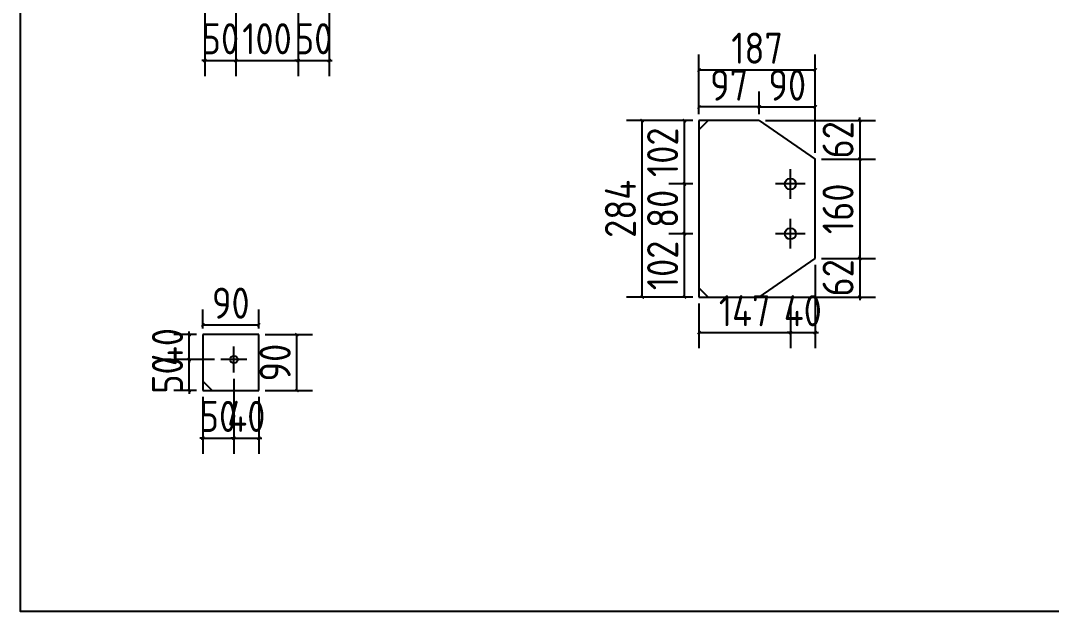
# Model space of a CAD drawing. Extents: x 533809 to 747315, y -17138 to 180511.
# Drawn here: x 664149 to 667465, y 121462 to 123362 of the extents above; entities that cross this region are included whole.
import ezdxf

# ---------------------------------------------------------------- set-up
doc = ezdxf.new("R2010")
doc.units = 0
doc.header["$LTSCALE"] = 1000
doc.header["$MEASUREMENT"] = 0
doc.styles.get("Standard").update_dxf_attribs({"font": 'gbenor.shx', "bigfont": 'gbcbig.shx'})
doc.dimstyles.get("Standard").update_dxf_attribs({"dimscale": 100, "dimtxt": 3.5, "dimasz": 1, "dimexe": 2.5, "dimexo": 3, "dimgap": 1.5, "dimtad": 1, "dimdec": 0, "dimzin": 0, "dimdsep": 46, "dimtxsty": 'Standard', "dimblk": 'ARCHTICK', "dimcen": 0.09, "dimadec": 0, "dimazin": 0, "dimtfac": 1, "dimtdec": 0, "dimtix": 1, "dimtmove": 2, "dimatfit": 3, "dimfxl": 1, "dimtolj": 1, "dimtzin": 0, "dimarcsym": 0})

# ---------------------------------------------------------------- blocks, each defined once
blk = doc.blocks.new('_ArchTick')
at = {"color": 0, "linetype": 'ByBlock', "const_width": 0.4}
blk.add_lwpolyline([(-0.5, -0.5), (0.5, 0.5)], dxfattribs=at)
blk = doc.blocks.new('*D1199')
at = {"color": 3, "lineweight": -2}
for p, q in [((664741.7, 123396.1), (664741.7, 123184)), ((664841.7, 123396.1), (664841.7, 123184)), ((664741.7, 123234), (664731.7, 123234)), ((664741.7, 123234), (664841.7, 123234)), ((664841.7, 123234), (664851.7, 123234))]:
    blk.add_line(p, q, dxfattribs=at)
at = {"layer": 'Defpoints', "color": 0}
for p in [(664741.7, 123416.1), (664841.7, 123416.1), (664841.7, 123234)]:
    blk.add_point(p, dxfattribs=at)
at = {"color": 3, "lineweight": -2, "xscale": 10, "yscale": 10, "zscale": 10}
blk.add_blockref('_ArchTick', (664741.7, 123234), dxfattribs=at)
at = {"color": 3, "lineweight": -2, "xscale": 10, "yscale": 10, "zscale": 10, "rotation": 180}
blk.add_blockref('_ArchTick', (664841.7, 123234), dxfattribs=at)
at = {"color": 0, "insert": (664791.7, 123304), "char_height": 100, "attachment_point": 5}
blk.add_mtext('\\A1;50', dxfattribs=at)
blk = doc.blocks.new('*D1200')
at = {"color": 3, "lineweight": -2}
for p, q in [((664841.7, 123396.1), (664841.7, 123184)), ((665041.7, 123396.1), (665041.7, 123184)), ((664841.7, 123234), (665041.7, 123234))]:
    blk.add_line(p, q, dxfattribs=at)
at = {"layer": 'Defpoints', "color": 0}
for p in [(664841.7, 123416.1), (665041.7, 123416.1), (665041.7, 123234)]:
    blk.add_point(p, dxfattribs=at)
at = {"color": 3, "lineweight": -2, "xscale": 10, "yscale": 10, "zscale": 10, "rotation": 180}
blk.add_blockref('_ArchTick', (664841.7, 123234), dxfattribs=at)
at = {"color": 3, "lineweight": -2, "xscale": 10, "yscale": 10, "zscale": 10}
blk.add_blockref('_ArchTick', (665041.7, 123234), dxfattribs=at)
at = {"color": 0, "insert": (664941.7, 123304), "char_height": 100, "attachment_point": 5}
blk.add_mtext('\\A1;100', dxfattribs=at)
blk = doc.blocks.new('*D1226')
at = {"color": 3, "lineweight": -2}
for p, q in [((665041.7, 123396.1), (665041.7, 123184)), ((665141.7, 123396.1), (665141.7, 123184)), ((665041.7, 123234), (665031.7, 123234)), ((665041.7, 123234), (665141.7, 123234)), ((665141.7, 123234), (665151.7, 123234))]:
    blk.add_line(p, q, dxfattribs=at)
at = {"layer": 'Defpoints', "color": 0}
for p in [(665041.7, 123416.1), (665141.7, 123416.1), (665141.7, 123234)]:
    blk.add_point(p, dxfattribs=at)
at = {"color": 3, "lineweight": -2, "xscale": 10, "yscale": 10, "zscale": 10}
blk.add_blockref('_ArchTick', (665041.7, 123234), dxfattribs=at)
at = {"color": 3, "lineweight": -2, "xscale": 10, "yscale": 10, "zscale": 10, "rotation": 180}
blk.add_blockref('_ArchTick', (665141.7, 123234), dxfattribs=at)
at = {"color": 0, "insert": (665091.7, 123304), "char_height": 100, "attachment_point": 5}
blk.add_mtext('\\A1;50', dxfattribs=at)
blk = doc.blocks.new('*D1299')
at = {"color": 3, "lineweight": -2}
for p, q in [((664835.3, 122210.4), (664835.3, 121969.4)), ((664735.3, 122152.4), (664735.3, 121969.4)), ((664735.3, 122019.4), (664725.3, 122019.4)), ((664735.3, 122019.4), (664835.3, 122019.4)), ((664835.3, 122019.4), (664845.3, 122019.4))]:
    blk.add_line(p, q, dxfattribs=at)
at = {"layer": 'Defpoints', "color": 0}
for p in [(664835.3, 122230.4), (664735.3, 122172.4), (664835.3, 122019.4)]:
    blk.add_point(p, dxfattribs=at)
at = {"color": 3, "lineweight": -2, "xscale": 10, "yscale": 10, "zscale": 10}
blk.add_blockref('_ArchTick', (664735.3, 122019.4), dxfattribs=at)
at = {"color": 3, "lineweight": -2, "xscale": 10, "yscale": 10, "zscale": 10, "rotation": 180}
blk.add_blockref('_ArchTick', (664835.3, 122019.4), dxfattribs=at)
at = {"color": 0, "insert": (664785.3, 122089.4), "char_height": 100, "attachment_point": 5}
blk.add_mtext('\\A1;50', dxfattribs=at)
blk = doc.blocks.new('*D1300')
at = {"color": 3, "lineweight": -2}
for p, q in [((664835.3, 122210.4), (664835.3, 121969.4)), ((664915.3, 122152.4), (664915.3, 121969.4)), ((664835.3, 122019.4), (664825.3, 122019.4)), ((664835.3, 122019.4), (664915.3, 122019.4)), ((664915.3, 122019.4), (664925.3, 122019.4))]:
    blk.add_line(p, q, dxfattribs=at)
at = {"layer": 'Defpoints', "color": 0}
for p in [(664835.3, 122230.4), (664915.3, 122172.4), (664915.3, 122019.4)]:
    blk.add_point(p, dxfattribs=at)
at = {"color": 3, "lineweight": -2, "xscale": 10, "yscale": 10, "zscale": 10}
blk.add_blockref('_ArchTick', (664835.3, 122019.4), dxfattribs=at)
at = {"color": 3, "lineweight": -2, "xscale": 10, "yscale": 10, "zscale": 10, "rotation": 180}
blk.add_blockref('_ArchTick', (664915.3, 122019.4), dxfattribs=at)
at = {"color": 0, "insert": (664875.3, 122089.4), "char_height": 100, "attachment_point": 5}
blk.add_mtext('\\A1;40', dxfattribs=at)
blk = doc.blocks.new('*D1301')
at = {"color": 3, "lineweight": -2}
for p, q in [((664773.3, 122272.4), (664641.5, 122272.4)), ((664691.5, 122272.4), (664691.5, 122282.4)), ((664691.5, 122172.4), (664691.5, 122272.4)), ((664715.3, 122172.4), (664641.5, 122172.4)), ((664691.5, 122172.4), (664691.5, 122162.4))]:
    blk.add_line(p, q, dxfattribs=at)
at = {"layer": 'Defpoints', "color": 0}
for p in [(664691.5, 122272.4), (664793.3, 122272.4), (664735.3, 122172.4)]:
    blk.add_point(p, dxfattribs=at)
at = {"color": 3, "lineweight": -2, "xscale": 10, "yscale": 10, "zscale": 10}
for p, rotation in [((664691.5, 122272.4), 270), ((664691.5, 122172.4), 90)]:
    blk.add_blockref('_ArchTick', p, dxfattribs=dict(at, rotation=rotation))
at = {"color": 0, "insert": (664621.5, 122222.4), "char_height": 100, "attachment_point": 5, "rotation": 90}
blk.add_mtext('\\A1;50', dxfattribs=at)
blk = doc.blocks.new('*D1302')
at = {"color": 3, "lineweight": -2}
for p, q in [((664691.5, 122352.4), (664691.5, 122362.4)), ((664715.3, 122352.4), (664641.5, 122352.4)), ((664691.5, 122272.4), (664691.5, 122352.4)), ((664773.3, 122272.4), (664641.5, 122272.4)), ((664691.5, 122272.4), (664691.5, 122262.4))]:
    blk.add_line(p, q, dxfattribs=at)
at = {"layer": 'Defpoints', "color": 0}
for p in [(664691.5, 122352.4), (664735.3, 122352.4), (664793.3, 122272.4)]:
    blk.add_point(p, dxfattribs=at)
at = {"color": 3, "lineweight": -2, "xscale": 10, "yscale": 10, "zscale": 10}
for p, rotation in [((664691.5, 122352.4), 270), ((664691.5, 122272.4), 90)]:
    blk.add_blockref('_ArchTick', p, dxfattribs=dict(at, rotation=rotation))
at = {"color": 0, "insert": (664621.5, 122312.4), "char_height": 100, "attachment_point": 5, "rotation": 90}
blk.add_mtext('\\A1;40', dxfattribs=at)
blk = doc.blocks.new('*D1303')
at = {"color": 3, "lineweight": -2}
for p, q in [((664735.3, 122372.4), (664735.3, 122433.6)), ((664915.3, 122372.4), (664915.3, 122433.6)), ((664735.3, 122383.6), (664915.3, 122383.6))]:
    blk.add_line(p, q, dxfattribs=at)
at = {"layer": 'Defpoints', "color": 0}
for p in [(664915.3, 122383.6), (664735.3, 122352.4), (664915.3, 122352.4)]:
    blk.add_point(p, dxfattribs=at)
at = {"color": 3, "lineweight": -2, "xscale": 10, "yscale": 10, "zscale": 10, "rotation": 180}
blk.add_blockref('_ArchTick', (664735.3, 122383.6), dxfattribs=at)
at = {"color": 3, "lineweight": -2, "xscale": 10, "yscale": 10, "zscale": 10}
blk.add_blockref('_ArchTick', (664915.3, 122383.6), dxfattribs=at)
at = {"color": 0, "insert": (664825.3, 122453.6), "char_height": 100, "attachment_point": 5}
blk.add_mtext('\\A1;90', dxfattribs=at)
blk = doc.blocks.new('*D1304')
at = {"color": 3, "lineweight": -2}
for p, q in [((664935.3, 122352.4), (665087.9, 122352.4)), ((665037.9, 122172.4), (665037.9, 122352.4)), ((664935.3, 122172.4), (665087.9, 122172.4))]:
    blk.add_line(p, q, dxfattribs=at)
at = {"layer": 'Defpoints', "color": 0}
for p in [(664915.3, 122352.4), (665037.9, 122352.4), (664915.3, 122172.4)]:
    blk.add_point(p, dxfattribs=at)
at = {"color": 3, "lineweight": -2, "xscale": 10, "yscale": 10, "zscale": 10}
for p, rotation in [((665037.9, 122352.4), 90), ((665037.9, 122172.4), 270)]:
    blk.add_blockref('_ArchTick', p, dxfattribs=dict(at, rotation=rotation))
at = {"color": 0, "insert": (664967.9, 122262.4), "char_height": 100, "attachment_point": 5, "rotation": 90}
blk.add_mtext('\\A1;90', dxfattribs=at)
blk = doc.blocks.new('*D2238')
at = {"color": 3, "lineweight": -2}
for p, q in [((666311.4, 122676.9), (666234.4, 122676.9)), ((666284.4, 122472.9), (666284.4, 122676.9)), ((666311.4, 122472.9), (666234.4, 122472.9))]:
    blk.add_line(p, q, dxfattribs=at)
at = {"layer": 'Defpoints', "color": 0}
for p in [(666284.4, 122676.9), (666331.4, 122676.9), (666331.4, 122472.9)]:
    blk.add_point(p, dxfattribs=at)
at = {"color": 3, "lineweight": -2, "xscale": 10, "yscale": 10, "zscale": 10}
for p, rotation in [((666284.4, 122676.9), 90), ((666284.4, 122472.9), 270)]:
    blk.add_blockref('_ArchTick', p, dxfattribs=dict(at, rotation=rotation))
at = {"color": 0, "insert": (666214.4, 122574.9), "char_height": 100, "attachment_point": 5, "rotation": 90}
blk.add_mtext('\\A1;102', dxfattribs=at)
blk = doc.blocks.new('*D2226')
at = {"color": 3, "lineweight": -2}
for p, q in [((666311.4, 122836.9), (666234.4, 122836.9)), ((666284.4, 122676.9), (666284.4, 122836.9)), ((666311.4, 122676.9), (666234.4, 122676.9))]:
    blk.add_line(p, q, dxfattribs=at)
at = {"layer": 'Defpoints', "color": 0}
for p in [(666284.4, 122836.9), (666331.4, 122836.9), (666331.4, 122676.9)]:
    blk.add_point(p, dxfattribs=at)
at = {"color": 3, "lineweight": -2, "xscale": 10, "yscale": 10, "zscale": 10}
for p, rotation in [((666284.4, 122836.9), 90), ((666284.4, 122676.9), 270)]:
    blk.add_blockref('_ArchTick', p, dxfattribs=dict(at, rotation=rotation))
at = {"color": 0, "insert": (666214.4, 122756.9), "char_height": 100, "attachment_point": 5, "rotation": 90}
blk.add_mtext('\\A1;80', dxfattribs=at)
blk = doc.blocks.new('*D2239')
at = {"color": 3, "lineweight": -2}
for p, q in [((666311.4, 123040.9), (666234.4, 123040.9)), ((666284.4, 122836.9), (666284.4, 123040.9)), ((666311.4, 122836.9), (666234.4, 122836.9))]:
    blk.add_line(p, q, dxfattribs=at)
at = {"layer": 'Defpoints', "color": 0}
for p in [(666284.4, 123040.9), (666331.4, 123040.9), (666331.4, 122836.9)]:
    blk.add_point(p, dxfattribs=at)
at = {"color": 3, "lineweight": -2, "xscale": 10, "yscale": 10, "zscale": 10}
for p, rotation in [((666284.4, 123040.9), 90), ((666284.4, 122836.9), 270)]:
    blk.add_blockref('_ArchTick', p, dxfattribs=dict(at, rotation=rotation))
at = {"color": 0, "insert": (666214.4, 122938.9), "char_height": 100, "attachment_point": 5, "rotation": 90}
blk.add_mtext('\\A1;102', dxfattribs=at)
blk = doc.blocks.new('*D2227')
at = {"color": 3, "lineweight": -2}
for p, q in [((666331.4, 122452.9), (666331.4, 122309.2)), ((666625.4, 122452.9), (666625.4, 122309.2)), ((666331.4, 122359.2), (666625.4, 122359.2))]:
    blk.add_line(p, q, dxfattribs=at)
at = {"layer": 'Defpoints', "color": 0}
for p in [(666331.4, 122472.9), (666625.4, 122472.9), (666625.4, 122359.2)]:
    blk.add_point(p, dxfattribs=at)
at = {"color": 3, "lineweight": -2, "xscale": 10, "yscale": 10, "zscale": 10, "rotation": 180}
blk.add_blockref('_ArchTick', (666331.4, 122359.2), dxfattribs=at)
at = {"color": 3, "lineweight": -2, "xscale": 10, "yscale": 10, "zscale": 10}
blk.add_blockref('_ArchTick', (666625.4, 122359.2), dxfattribs=at)
at = {"color": 0, "insert": (666478.4, 122429.2), "char_height": 100, "attachment_point": 5}
blk.add_mtext('\\A1;147', dxfattribs=at)
blk = doc.blocks.new('*D2228')
at = {"color": 3, "lineweight": -2}
for p, q in [((666705.4, 122576.9), (666705.4, 122309.2)), ((666625.4, 122452.9), (666625.4, 122309.2)), ((666625.4, 122359.2), (666615.4, 122359.2)), ((666625.4, 122359.2), (666705.4, 122359.2)), ((666705.4, 122359.2), (666715.4, 122359.2))]:
    blk.add_line(p, q, dxfattribs=at)
at = {"layer": 'Defpoints', "color": 0}
for p in [(666705.4, 122596.9), (666625.4, 122472.9), (666705.4, 122359.2)]:
    blk.add_point(p, dxfattribs=at)
at = {"color": 3, "lineweight": -2, "xscale": 10, "yscale": 10, "zscale": 10}
blk.add_blockref('_ArchTick', (666625.4, 122359.2), dxfattribs=at)
at = {"color": 3, "lineweight": -2, "xscale": 10, "yscale": 10, "zscale": 10, "rotation": 180}
blk.add_blockref('_ArchTick', (666705.4, 122359.2), dxfattribs=at)
at = {"color": 0, "insert": (666665.4, 122429.2), "char_height": 100, "attachment_point": 5}
blk.add_mtext('\\A1;40', dxfattribs=at)
blk = doc.blocks.new('*D2240')
at = {"color": 3, "lineweight": -2}
for p, q in [((666331.4, 123060.9), (666331.4, 123134.8)), ((666525.4, 123060.9), (666525.4, 123134.8)), ((666525.4, 123084.8), (666331.4, 123084.8))]:
    blk.add_line(p, q, dxfattribs=at)
at = {"layer": 'Defpoints', "color": 0}
for p in [(666331.4, 123084.8), (666331.4, 123040.9), (666525.4, 123040.9)]:
    blk.add_point(p, dxfattribs=at)
at = {"color": 3, "lineweight": -2, "xscale": 10, "yscale": 10, "zscale": 10, "rotation": 180}
blk.add_blockref('_ArchTick', (666331.4, 123084.8), dxfattribs=at)
at = {"color": 3, "lineweight": -2, "xscale": 10, "yscale": 10, "zscale": 10}
blk.add_blockref('_ArchTick', (666525.4, 123084.8), dxfattribs=at)
at = {"color": 0, "insert": (666428.4, 123154.8), "char_height": 100, "attachment_point": 5}
blk.add_mtext('\\A1;97', dxfattribs=at)
blk = doc.blocks.new('*D2241')
at = {"color": 3, "lineweight": -2}
for p, q in [((666311.4, 123040.9), (666098.7, 123040.9)), ((666148.7, 122472.9), (666148.7, 123040.9)), ((666311.4, 122472.9), (666098.7, 122472.9))]:
    blk.add_line(p, q, dxfattribs=at)
at = {"layer": 'Defpoints', "color": 0}
for p in [(666148.7, 123040.9), (666331.4, 123040.9), (666331.4, 122472.9)]:
    blk.add_point(p, dxfattribs=at)
at = {"color": 3, "lineweight": -2, "xscale": 10, "yscale": 10, "zscale": 10}
for p, rotation in [((666148.7, 123040.9), 90), ((666148.7, 122472.9), 270)]:
    blk.add_blockref('_ArchTick', p, dxfattribs=dict(at, rotation=rotation))
at = {"color": 0, "insert": (666078.7, 122756.9), "char_height": 100, "attachment_point": 5, "rotation": 90}
blk.add_mtext('\\A1;284', dxfattribs=at)
blk = doc.blocks.new('*D2242')
at = {"color": 3, "lineweight": -2}
for p, q in [((666525.4, 123060.9), (666525.4, 123134.8)), ((666705.4, 122936.9), (666705.4, 123134.8)), ((666525.4, 123084.8), (666705.4, 123084.8))]:
    blk.add_line(p, q, dxfattribs=at)
at = {"layer": 'Defpoints', "color": 0}
for p in [(666705.4, 123084.8), (666525.4, 123040.9), (666705.4, 122916.9)]:
    blk.add_point(p, dxfattribs=at)
at = {"color": 3, "lineweight": -2, "xscale": 10, "yscale": 10, "zscale": 10, "rotation": 180}
blk.add_blockref('_ArchTick', (666525.4, 123084.8), dxfattribs=at)
at = {"color": 3, "lineweight": -2, "xscale": 10, "yscale": 10, "zscale": 10}
blk.add_blockref('_ArchTick', (666705.4, 123084.8), dxfattribs=at)
at = {"color": 0, "insert": (666615.4, 123154.8), "char_height": 100, "attachment_point": 5}
blk.add_mtext('\\A1;90', dxfattribs=at)
blk = doc.blocks.new('*D2243')
at = {"color": 3, "lineweight": -2}
for p, q in [((666545.4, 123040.9), (666898.7, 123040.9)), ((666848.7, 123040.9), (666848.7, 123050.9)), ((666848.7, 123040.9), (666848.7, 122916.9)), ((666725.4, 122916.9), (666898.7, 122916.9)), ((666848.7, 122916.9), (666848.7, 122906.9))]:
    blk.add_line(p, q, dxfattribs=at)
at = {"layer": 'Defpoints', "color": 0}
for p in [(666525.4, 123040.9), (666705.4, 122916.9), (666848.7, 122916.9)]:
    blk.add_point(p, dxfattribs=at)
at = {"color": 3, "lineweight": -2, "xscale": 10, "yscale": 10, "zscale": 10}
for p, rotation in [((666848.7, 123040.9), 270), ((666848.7, 122916.9), 90)]:
    blk.add_blockref('_ArchTick', p, dxfattribs=dict(at, rotation=rotation))
at = {"color": 0, "insert": (666778.7, 122978.9), "char_height": 100, "attachment_point": 5, "rotation": 90}
blk.add_mtext('\\A1;62', dxfattribs=at)
blk = doc.blocks.new('*D2244')
at = {"color": 3, "lineweight": -2}
for p, q in [((666725.4, 122916.9), (666898.7, 122916.9)), ((666848.7, 122916.9), (666848.7, 122596.9)), ((666725.4, 122596.9), (666898.7, 122596.9))]:
    blk.add_line(p, q, dxfattribs=at)
at = {"layer": 'Defpoints', "color": 0}
for p in [(666705.4, 122916.9), (666705.4, 122596.9), (666848.7, 122596.9)]:
    blk.add_point(p, dxfattribs=at)
at = {"color": 3, "lineweight": -2, "xscale": 10, "yscale": 10, "zscale": 10}
for p, rotation in [((666848.7, 122916.9), 90), ((666848.7, 122596.9), 270)]:
    blk.add_blockref('_ArchTick', p, dxfattribs=dict(at, rotation=rotation))
at = {"color": 0, "insert": (666778.7, 122756.9), "char_height": 100, "attachment_point": 5, "rotation": 90}
blk.add_mtext('\\A1;160', dxfattribs=at)
blk = doc.blocks.new('*D2245')
at = {"color": 3, "lineweight": -2}
for p, q in [((666725.4, 122596.9), (666898.7, 122596.9)), ((666848.7, 122596.9), (666848.7, 122606.9)), ((666848.7, 122596.9), (666848.7, 122472.9)), ((666545.4, 122472.9), (666898.7, 122472.9)), ((666848.7, 122472.9), (666848.7, 122462.9))]:
    blk.add_line(p, q, dxfattribs=at)
at = {"layer": 'Defpoints', "color": 0}
for p in [(666705.4, 122596.9), (666525.4, 122472.9), (666848.7, 122472.9)]:
    blk.add_point(p, dxfattribs=at)
at = {"color": 3, "lineweight": -2, "xscale": 10, "yscale": 10, "zscale": 10}
for p, rotation in [((666848.7, 122596.9), 270), ((666848.7, 122472.9), 90)]:
    blk.add_blockref('_ArchTick', p, dxfattribs=dict(at, rotation=rotation))
at = {"color": 0, "insert": (666778.7, 122534.9), "char_height": 100, "attachment_point": 5, "rotation": 90}
blk.add_mtext('\\A1;62', dxfattribs=at)
blk = doc.blocks.new('*D2229')
at = {"color": 3, "lineweight": -2}
for p, q in [((666331.4, 123060.9), (666331.4, 123253.6)), ((666705.4, 122936.9), (666705.4, 123253.6)), ((666331.4, 123203.6), (666705.4, 123203.6))]:
    blk.add_line(p, q, dxfattribs=at)
at = {"layer": 'Defpoints', "color": 0}
for p in [(666705.4, 123203.6), (666331.4, 123040.9), (666705.4, 122916.9)]:
    blk.add_point(p, dxfattribs=at)
at = {"color": 3, "lineweight": -2, "xscale": 10, "yscale": 10, "zscale": 10, "rotation": 180}
blk.add_blockref('_ArchTick', (666331.4, 123203.6), dxfattribs=at)
at = {"color": 3, "lineweight": -2, "xscale": 10, "yscale": 10, "zscale": 10}
blk.add_blockref('_ArchTick', (666705.4, 123203.6), dxfattribs=at)
at = {"color": 0, "insert": (666518.4, 123273.6), "char_height": 100, "attachment_point": 5}
blk.add_mtext('\\A1;187', dxfattribs=at)
blk = doc.blocks.new('*D2230')
at = {"color": 3, "lineweight": -2}
for p, q in [((666311.4, 122676.9), (666234.4, 122676.9)), ((666284.4, 122472.9), (666284.4, 122676.9)), ((666311.4, 122472.9), (666234.4, 122472.9))]:
    blk.add_line(p, q, dxfattribs=at)
at = {"layer": 'Defpoints', "color": 0}
for p in [(666284.4, 122676.9), (666331.4, 122676.9), (666331.4, 122472.9)]:
    blk.add_point(p, dxfattribs=at)
at = {"color": 3, "lineweight": -2, "xscale": 10, "yscale": 10, "zscale": 10}
for p, rotation in [((666284.4, 122676.9), 90), ((666284.4, 122472.9), 270)]:
    blk.add_blockref('_ArchTick', p, dxfattribs=dict(at, rotation=rotation))
at = {"color": 0, "insert": (666214.4, 122574.9), "char_height": 100, "attachment_point": 5, "rotation": 90}
blk.add_mtext('\\A1;102', dxfattribs=at)
blk = doc.blocks.new('*D2222')
at = {"color": 3, "lineweight": -2}
for p, q in [((666311.4, 122836.9), (666234.4, 122836.9)), ((666284.4, 122676.9), (666284.4, 122836.9)), ((666311.4, 122676.9), (666234.4, 122676.9))]:
    blk.add_line(p, q, dxfattribs=at)
at = {"layer": 'Defpoints', "color": 0}
for p in [(666284.4, 122836.9), (666331.4, 122836.9), (666331.4, 122676.9)]:
    blk.add_point(p, dxfattribs=at)
at = {"color": 3, "lineweight": -2, "xscale": 10, "yscale": 10, "zscale": 10}
for p, rotation in [((666284.4, 122836.9), 90), ((666284.4, 122676.9), 270)]:
    blk.add_blockref('_ArchTick', p, dxfattribs=dict(at, rotation=rotation))
at = {"color": 0, "insert": (666214.4, 122756.9), "char_height": 100, "attachment_point": 5, "rotation": 90}
blk.add_mtext('\\A1;80', dxfattribs=at)
blk = doc.blocks.new('*D2231')
at = {"color": 3, "lineweight": -2}
for p, q in [((666311.4, 123040.9), (666234.4, 123040.9)), ((666284.4, 122836.9), (666284.4, 123040.9)), ((666311.4, 122836.9), (666234.4, 122836.9))]:
    blk.add_line(p, q, dxfattribs=at)
at = {"layer": 'Defpoints', "color": 0}
for p in [(666284.4, 123040.9), (666331.4, 123040.9), (666331.4, 122836.9)]:
    blk.add_point(p, dxfattribs=at)
at = {"color": 3, "lineweight": -2, "xscale": 10, "yscale": 10, "zscale": 10}
for p, rotation in [((666284.4, 123040.9), 90), ((666284.4, 122836.9), 270)]:
    blk.add_blockref('_ArchTick', p, dxfattribs=dict(at, rotation=rotation))
at = {"color": 0, "insert": (666214.4, 122938.9), "char_height": 100, "attachment_point": 5, "rotation": 90}
blk.add_mtext('\\A1;102', dxfattribs=at)
blk = doc.blocks.new('*D2223')
at = {"color": 3, "lineweight": -2}
for p, q in [((666331.4, 122452.9), (666331.4, 122309.2)), ((666625.4, 122452.9), (666625.4, 122309.2)), ((666331.4, 122359.2), (666625.4, 122359.2))]:
    blk.add_line(p, q, dxfattribs=at)
at = {"layer": 'Defpoints', "color": 0}
for p in [(666331.4, 122472.9), (666625.4, 122472.9), (666625.4, 122359.2)]:
    blk.add_point(p, dxfattribs=at)
at = {"color": 3, "lineweight": -2, "xscale": 10, "yscale": 10, "zscale": 10, "rotation": 180}
blk.add_blockref('_ArchTick', (666331.4, 122359.2), dxfattribs=at)
at = {"color": 3, "lineweight": -2, "xscale": 10, "yscale": 10, "zscale": 10}
blk.add_blockref('_ArchTick', (666625.4, 122359.2), dxfattribs=at)
at = {"color": 0, "insert": (666478.4, 122429.2), "char_height": 100, "attachment_point": 5}
blk.add_mtext('\\A1;147', dxfattribs=at)
blk = doc.blocks.new('*D2224')
at = {"color": 3, "lineweight": -2}
for p, q in [((666705.4, 122576.9), (666705.4, 122309.2)), ((666625.4, 122452.9), (666625.4, 122309.2)), ((666625.4, 122359.2), (666615.4, 122359.2)), ((666625.4, 122359.2), (666705.4, 122359.2)), ((666705.4, 122359.2), (666715.4, 122359.2))]:
    blk.add_line(p, q, dxfattribs=at)
at = {"layer": 'Defpoints', "color": 0}
for p in [(666705.4, 122596.9), (666625.4, 122472.9), (666705.4, 122359.2)]:
    blk.add_point(p, dxfattribs=at)
at = {"color": 3, "lineweight": -2, "xscale": 10, "yscale": 10, "zscale": 10}
blk.add_blockref('_ArchTick', (666625.4, 122359.2), dxfattribs=at)
at = {"color": 3, "lineweight": -2, "xscale": 10, "yscale": 10, "zscale": 10, "rotation": 180}
blk.add_blockref('_ArchTick', (666705.4, 122359.2), dxfattribs=at)
at = {"color": 0, "insert": (666665.4, 122429.2), "char_height": 100, "attachment_point": 5}
blk.add_mtext('\\A1;40', dxfattribs=at)
blk = doc.blocks.new('*D2232')
at = {"color": 3, "lineweight": -2}
for p, q in [((666331.4, 123060.9), (666331.4, 123134.8)), ((666525.4, 123060.9), (666525.4, 123134.8)), ((666525.4, 123084.8), (666331.4, 123084.8))]:
    blk.add_line(p, q, dxfattribs=at)
at = {"layer": 'Defpoints', "color": 0}
for p in [(666331.4, 123084.8), (666331.4, 123040.9), (666525.4, 123040.9)]:
    blk.add_point(p, dxfattribs=at)
at = {"color": 3, "lineweight": -2, "xscale": 10, "yscale": 10, "zscale": 10, "rotation": 180}
blk.add_blockref('_ArchTick', (666331.4, 123084.8), dxfattribs=at)
at = {"color": 3, "lineweight": -2, "xscale": 10, "yscale": 10, "zscale": 10}
blk.add_blockref('_ArchTick', (666525.4, 123084.8), dxfattribs=at)
at = {"color": 0, "insert": (666428.4, 123154.8), "char_height": 100, "attachment_point": 5}
blk.add_mtext('\\A1;97', dxfattribs=at)
blk = doc.blocks.new('*D2233')
at = {"color": 3, "lineweight": -2}
for p, q in [((666311.4, 123040.9), (666098.7, 123040.9)), ((666148.7, 122472.9), (666148.7, 123040.9)), ((666311.4, 122472.9), (666098.7, 122472.9))]:
    blk.add_line(p, q, dxfattribs=at)
at = {"layer": 'Defpoints', "color": 0}
for p in [(666148.7, 123040.9), (666331.4, 123040.9), (666331.4, 122472.9)]:
    blk.add_point(p, dxfattribs=at)
at = {"color": 3, "lineweight": -2, "xscale": 10, "yscale": 10, "zscale": 10}
for p, rotation in [((666148.7, 123040.9), 90), ((666148.7, 122472.9), 270)]:
    blk.add_blockref('_ArchTick', p, dxfattribs=dict(at, rotation=rotation))
at = {"color": 0, "insert": (666078.7, 122756.9), "char_height": 100, "attachment_point": 5, "rotation": 90}
blk.add_mtext('\\A1;284', dxfattribs=at)
blk = doc.blocks.new('*D2234')
at = {"color": 3, "lineweight": -2}
for p, q in [((666525.4, 123060.9), (666525.4, 123134.8)), ((666705.4, 122936.9), (666705.4, 123134.8)), ((666525.4, 123084.8), (666705.4, 123084.8))]:
    blk.add_line(p, q, dxfattribs=at)
at = {"layer": 'Defpoints', "color": 0}
for p in [(666705.4, 123084.8), (666525.4, 123040.9), (666705.4, 122916.9)]:
    blk.add_point(p, dxfattribs=at)
at = {"color": 3, "lineweight": -2, "xscale": 10, "yscale": 10, "zscale": 10, "rotation": 180}
blk.add_blockref('_ArchTick', (666525.4, 123084.8), dxfattribs=at)
at = {"color": 3, "lineweight": -2, "xscale": 10, "yscale": 10, "zscale": 10}
blk.add_blockref('_ArchTick', (666705.4, 123084.8), dxfattribs=at)
at = {"color": 0, "insert": (666615.4, 123154.8), "char_height": 100, "attachment_point": 5}
blk.add_mtext('\\A1;90', dxfattribs=at)
blk = doc.blocks.new('*D2235')
at = {"color": 3, "lineweight": -2}
for p, q in [((666545.4, 123040.9), (666898.7, 123040.9)), ((666848.7, 123040.9), (666848.7, 123050.9)), ((666848.7, 123040.9), (666848.7, 122916.9)), ((666725.4, 122916.9), (666898.7, 122916.9)), ((666848.7, 122916.9), (666848.7, 122906.9))]:
    blk.add_line(p, q, dxfattribs=at)
at = {"layer": 'Defpoints', "color": 0}
for p in [(666525.4, 123040.9), (666705.4, 122916.9), (666848.7, 122916.9)]:
    blk.add_point(p, dxfattribs=at)
at = {"color": 3, "lineweight": -2, "xscale": 10, "yscale": 10, "zscale": 10}
for p, rotation in [((666848.7, 123040.9), 270), ((666848.7, 122916.9), 90)]:
    blk.add_blockref('_ArchTick', p, dxfattribs=dict(at, rotation=rotation))
at = {"color": 0, "insert": (666778.7, 122978.9), "char_height": 100, "attachment_point": 5, "rotation": 90}
blk.add_mtext('\\A1;62', dxfattribs=at)
blk = doc.blocks.new('*D2236')
at = {"color": 3, "lineweight": -2}
for p, q in [((666725.4, 122916.9), (666898.7, 122916.9)), ((666848.7, 122916.9), (666848.7, 122596.9)), ((666725.4, 122596.9), (666898.7, 122596.9))]:
    blk.add_line(p, q, dxfattribs=at)
at = {"layer": 'Defpoints', "color": 0}
for p in [(666705.4, 122916.9), (666705.4, 122596.9), (666848.7, 122596.9)]:
    blk.add_point(p, dxfattribs=at)
at = {"color": 3, "lineweight": -2, "xscale": 10, "yscale": 10, "zscale": 10}
for p, rotation in [((666848.7, 122916.9), 90), ((666848.7, 122596.9), 270)]:
    blk.add_blockref('_ArchTick', p, dxfattribs=dict(at, rotation=rotation))
at = {"color": 0, "insert": (666778.7, 122756.9), "char_height": 100, "attachment_point": 5, "rotation": 90}
blk.add_mtext('\\A1;160', dxfattribs=at)
blk = doc.blocks.new('*D2237')
at = {"color": 3, "lineweight": -2}
for p, q in [((666725.4, 122596.9), (666898.7, 122596.9)), ((666848.7, 122596.9), (666848.7, 122606.9)), ((666848.7, 122596.9), (666848.7, 122472.9)), ((666545.4, 122472.9), (666898.7, 122472.9)), ((666848.7, 122472.9), (666848.7, 122462.9))]:
    blk.add_line(p, q, dxfattribs=at)
at = {"layer": 'Defpoints', "color": 0}
for p in [(666705.4, 122596.9), (666525.4, 122472.9), (666848.7, 122472.9)]:
    blk.add_point(p, dxfattribs=at)
at = {"color": 3, "lineweight": -2, "xscale": 10, "yscale": 10, "zscale": 10}
for p, rotation in [((666848.7, 122596.9), 270), ((666848.7, 122472.9), 90)]:
    blk.add_blockref('_ArchTick', p, dxfattribs=dict(at, rotation=rotation))
at = {"color": 0, "insert": (666778.7, 122534.9), "char_height": 100, "attachment_point": 5, "rotation": 90}
blk.add_mtext('\\A1;62', dxfattribs=at)
blk = doc.blocks.new('*D2225')
at = {"color": 3, "lineweight": -2}
for p, q in [((666331.4, 123060.9), (666331.4, 123253.6)), ((666705.4, 122936.9), (666705.4, 123253.6)), ((666331.4, 123203.6), (666705.4, 123203.6))]:
    blk.add_line(p, q, dxfattribs=at)
at = {"layer": 'Defpoints', "color": 0}
for p in [(666705.4, 123203.6), (666331.4, 123040.9), (666705.4, 122916.9)]:
    blk.add_point(p, dxfattribs=at)
at = {"color": 3, "lineweight": -2, "xscale": 10, "yscale": 10, "zscale": 10, "rotation": 180}
blk.add_blockref('_ArchTick', (666331.4, 123203.6), dxfattribs=at)
at = {"color": 3, "lineweight": -2, "xscale": 10, "yscale": 10, "zscale": 10}
blk.add_blockref('_ArchTick', (666705.4, 123203.6), dxfattribs=at)
at = {"color": 0, "insert": (666518.4, 123273.6), "char_height": 100, "attachment_point": 5}
blk.add_mtext('\\A1;187', dxfattribs=at)

msp = doc.modelspace()

# ---------------------------------------------------------------- linework, layer by layer
for p, q in [((666331.4, 123040.9), (666331.4, 122472.9)), ((666525.4, 123040.9), (666331.4, 123040.9)), ((666331.4, 123010.9), (666361.4, 123040.9)), ((666331.4, 123040.9), (666331.4, 122472.9)), ((666525.4, 123040.9), (666331.4, 123040.9)), ((666331.4, 123010.9), (666361.4, 123040.9)), ((666525.4, 123040.9), (666705.4, 122916.9)), ((666525.4, 123040.9), (666705.4, 122916.9)), ((666705.4, 122596.9), (666705.4, 122916.9)), ((666705.4, 122596.9), (666705.4, 122916.9)), ((666625.4, 122788.9), (666625.4, 122884.9)), ((666625.4, 122788.9), (666625.4, 122884.9)), ((666673.4, 122836.9), (666577.4, 122836.9)), ((666673.4, 122836.9), (666577.4, 122836.9)), ((666625.4, 122628.9), (666625.4, 122724.9)), ((666625.4, 122628.9), (666625.4, 122724.9)), ((666673.4, 122676.9), (666577.4, 122676.9)), ((666673.4, 122676.9), (666577.4, 122676.9)), ((666525.4, 122472.9), (666705.4, 122596.9)), ((666525.4, 122472.9), (666705.4, 122596.9)), ((666331.4, 122502.9), (666361.4, 122472.9)), ((666331.4, 122502.9), (666361.4, 122472.9)), ((666331.4, 122472.9), (666525.4, 122472.9)), ((666331.4, 122472.9), (666525.4, 122472.9)), ((664735.3, 122352.4), (664735.3, 122172.4)), ((664915.3, 122352.4), (664735.3, 122352.4)), ((664915.3, 122172.4), (664915.3, 122352.4)), ((664835.3, 122230.4), (664835.3, 122314.4)), ((664877.3, 122272.4), (664793.3, 122272.4)), ((664735.3, 122202.4), (664765.3, 122172.4)), ((664735.3, 122172.4), (664915.3, 122172.4))]:
    msp.add_line(p, q)
msp.add_lwpolyline([(664149.1, 129862.3), (676029.1, 129862.3), (676029.1, 121462.3), (664149.1, 121462.3)], close=True)
for centre, radius in [((666625.4, 122836.9), 18), ((666625.4, 122836.9), 18), ((666625.4, 122676.9), 18), ((666625.4, 122676.9), 18), ((664835.3, 122272.4), 12)]:
    msp.add_circle(centre, radius)

# ---------------------------------------------------------------- dimensions: what is measured, and where the dimension line sits
for base, p1, p2, picture, middle in [((664841.7, 123234), (664741.7, 123416.1), (664841.7, 123416.1), '*D1199', (664791.7, 123304)), ((665041.7, 123234), (664841.7, 123416.1), (665041.7, 123416.1), '*D1200', (664941.7, 123304)), ((665141.7, 123234), (665041.7, 123416.1), (665141.7, 123416.1), '*D1226', (665091.7, 123304)), ((666705.4, 123203.6), (666331.4, 123040.9), (666705.4, 122916.9), '*D2229', (666518.4, 123273.6)), ((666705.4, 123203.6), (666331.4, 123040.9), (666705.4, 122916.9), '*D2225', (666518.4, 123273.6)), ((666705.4, 123084.8), (666525.4, 123040.9), (666705.4, 122916.9), '*D2242', (666615.4, 123154.8)), ((666705.4, 123084.8), (666525.4, 123040.9), (666705.4, 122916.9), '*D2234', (666615.4, 123154.8)), ((666705.4, 122359.2), (666625.4, 122472.9), (666705.4, 122596.9), '*D2228', (666665.4, 122429.2)), ((666705.4, 122359.2), (666625.4, 122472.9), (666705.4, 122596.9), '*D2224', (666665.4, 122429.2)), ((666625.4, 122359.2), (666331.4, 122472.9), (666625.4, 122472.9), '*D2227', (666478.4, 122429.2)), ((666625.4, 122359.2), (666331.4, 122472.9), (666625.4, 122472.9), '*D2223', (666478.4, 122429.2)), ((664835.3, 122019.4), (664735.3, 122172.4), (664835.3, 122230.4), '*D1299', (664785.3, 122089.4)), ((664915.3, 122019.4), (664835.3, 122230.4), (664915.3, 122172.4), '*D1300', (664875.3, 122089.4))]:
    dim = msp.add_linear_dim(base=base, p1=p1, p2=p2, dimstyle='Standard', override={"dimtxt": 1, "dimasz": 0.1, "dimexe": 0.5, "dimexo": 0.2, "dimgap": 0.2, "dimlfac": 0.5, "dimclrd": 3, "dimclre": 3})
    dim.commit()
    dim.dimension.update_dxf_attribs({"geometry": picture, "text_midpoint": middle})
for p1, p2, distance, picture, middle in [((666525.4, 123040.9), (666331.4, 123040.9), -43.9, '*D2240', (666428.4, 123154.8)), ((666525.4, 123040.9), (666331.4, 123040.9), -43.9, '*D2232', (666428.4, 123154.8)), ((666331.4, 122472.9), (666331.4, 123040.9), 182.7, '*D2241', (666078.7, 122756.9)), ((666331.4, 122472.9), (666331.4, 123040.9), 182.7, '*D2233', (666078.7, 122756.9)), ((664735.3, 122352.4), (664915.3, 122352.4), 31.2, '*D1303', (664825.3, 122453.6)), ((664915.3, 122172.4), (664915.3, 122352.4), -122.6, '*D1304', (664967.9, 122262.4))]:
    dim = msp.add_aligned_dim(p1=p1, p2=p2, distance=distance, dimstyle='Standard', override={"dimtxt": 1, "dimasz": 0.1, "dimexe": 0.5, "dimexo": 0.2, "dimgap": 0.2, "dimlfac": 0.5, "dimclrd": 3, "dimclre": 3})
    dim.commit()
    dim.dimension.update_dxf_attribs({"geometry": picture, "text_midpoint": middle})
for base, p1, p2, picture, middle in [((666848.7, 122916.9), (666525.4, 123040.9), (666705.4, 122916.9), '*D2243', (666778.7, 122978.9)), ((666848.7, 122916.9), (666525.4, 123040.9), (666705.4, 122916.9), '*D2235', (666778.7, 122978.9)), ((666284.4, 123040.9), (666331.4, 122836.9), (666331.4, 123040.9), '*D2239', (666214.4, 122938.9)), ((666284.4, 123040.9), (666331.4, 122836.9), (666331.4, 123040.9), '*D2231', (666214.4, 122938.9)), ((666848.7, 122596.9), (666705.4, 122916.9), (666705.4, 122596.9), '*D2244', (666778.7, 122756.9)), ((666848.7, 122596.9), (666705.4, 122916.9), (666705.4, 122596.9), '*D2236', (666778.7, 122756.9)), ((666284.4, 122836.9), (666331.4, 122676.9), (666331.4, 122836.9), '*D2226', (666214.4, 122756.9)), ((666284.4, 122836.9), (666331.4, 122676.9), (666331.4, 122836.9), '*D2222', (666214.4, 122756.9)), ((666284.4, 122676.9), (666331.4, 122472.9), (666331.4, 122676.9), '*D2238', (666214.4, 122574.9)), ((666284.4, 122676.9), (666331.4, 122472.9), (666331.4, 122676.9), '*D2230', (666214.4, 122574.9)), ((666848.7, 122472.9), (666705.4, 122596.9), (666525.4, 122472.9), '*D2245', (666778.7, 122534.9)), ((666848.7, 122472.9), (666705.4, 122596.9), (666525.4, 122472.9), '*D2237', (666778.7, 122534.9)), ((664691.5, 122352.4), (664793.3, 122272.4), (664735.3, 122352.4), '*D1302', (664621.5, 122312.4)), ((664691.5, 122272.4), (664735.3, 122172.4), (664793.3, 122272.4), '*D1301', (664621.5, 122222.4))]:
    dim = msp.add_linear_dim(base=base, p1=p1, p2=p2, angle=90, dimstyle='Standard', override={"dimtxt": 1, "dimasz": 0.1, "dimexe": 0.5, "dimexo": 0.2, "dimgap": 0.2, "dimlfac": 0.5, "dimclrd": 3, "dimclre": 3})
    dim.commit()
    dim.dimension.update_dxf_attribs({"geometry": picture, "text_midpoint": middle})

doc.saveas('drawing.dxf')
